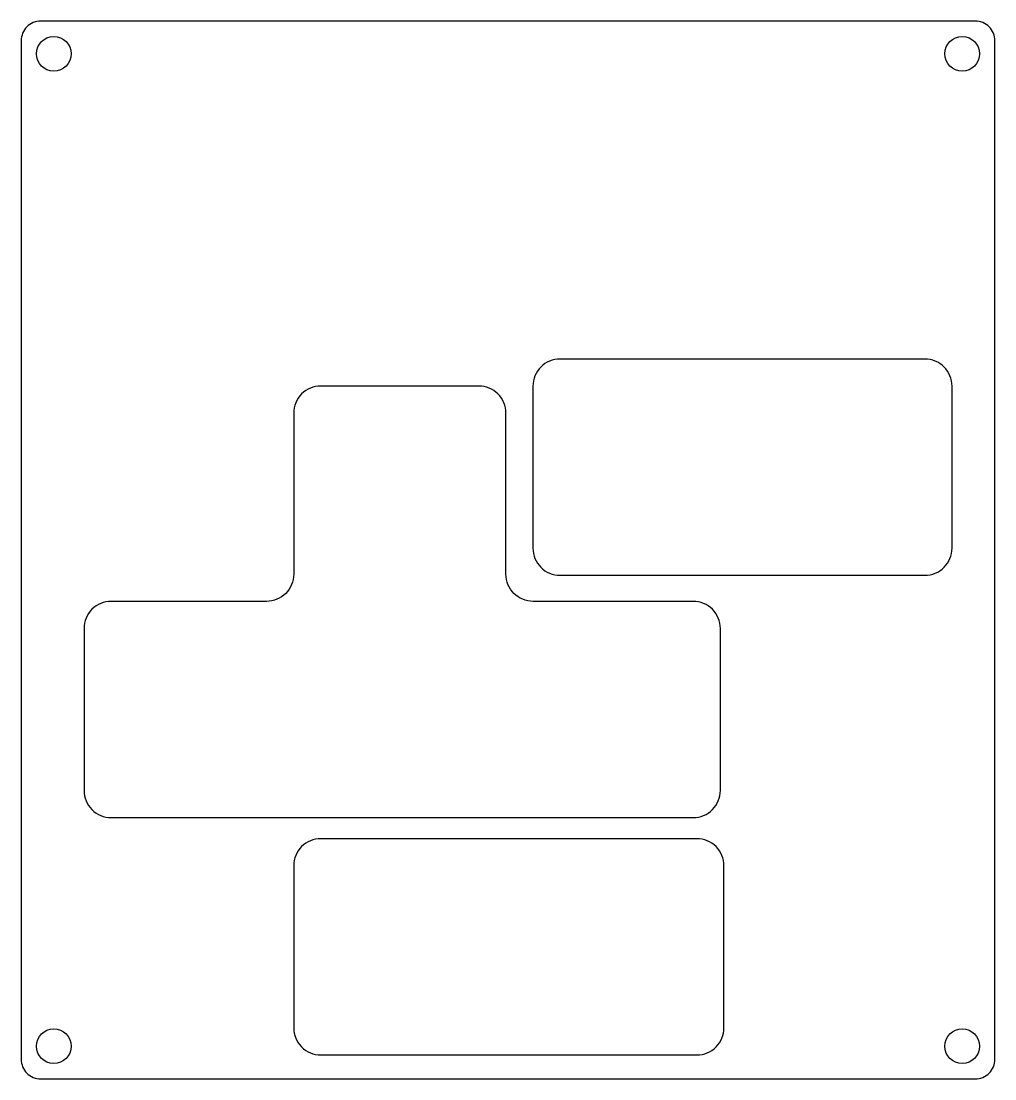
# Model space of a CAD drawing. Header units: millimetres. Extents: x 44.1 to 133.7, y -43.7 to 53.6.
import ezdxf

# ---------------------------------------------------------------- set-up
doc = ezdxf.new("R2010")
doc.units = ezdxf.units.MM
doc.layers.get('0').update_dxf_attribs({"linetype": 'CONTINUOUS'})

msp = doc.modelspace()

# ---------------------------------------------------------------- linework, layer by layer
for points in [[(44.15, 51.824), (44.15, -41.921, 0.414445), (45.95, -43.721), (131.95, -43.721, 0.414445), (133.75, -41.921), (133.75, 51.824, 0.414444), (131.95, 53.624), (45.95, 53.624, 0.414443)], [(127.311, 2.626, 0.414214), (129.811, 5.126), (129.811, 20.026, 0.414214), (127.311, 22.526), (93.738, 22.526, 0.414214), (91.238, 20.026), (91.238, 5.126, 0.414214), (93.738, 2.626)], [(105.994, -19.675, 0.414214), (108.494, -17.175), (108.494, -2.275, 0.414214), (105.994, 0.225), (91.257, 0.225, -0.414214), (88.757, 2.725), (88.757, 17.544, 0.414214), (86.257, 20.044), (71.727, 20.044, 0.414214), (69.227, 17.544), (69.227, 2.725, -0.414214), (66.727, 0.225), (52.436, 0.225, 0.414214), (49.936, -2.275), (49.936, -17.175, 0.414214), (52.436, -19.675)], [(106.323, -41.519, 0.414214), (108.823, -39.019), (108.823, -24.119, 0.414214), (106.323, -21.619), (71.727, -21.619, 0.414214), (69.227, -24.119), (69.227, -39.019, 0.414214), (71.727, -41.519)]]:
    msp.add_lwpolyline(points, format="xyb", close=True)
for centre in [(47.15, 50.624), (130.75, 50.624), (47.15, -40.721), (130.75, -40.721)]:
    msp.add_circle(centre, 1.6)

doc.saveas('drawing.dxf')
